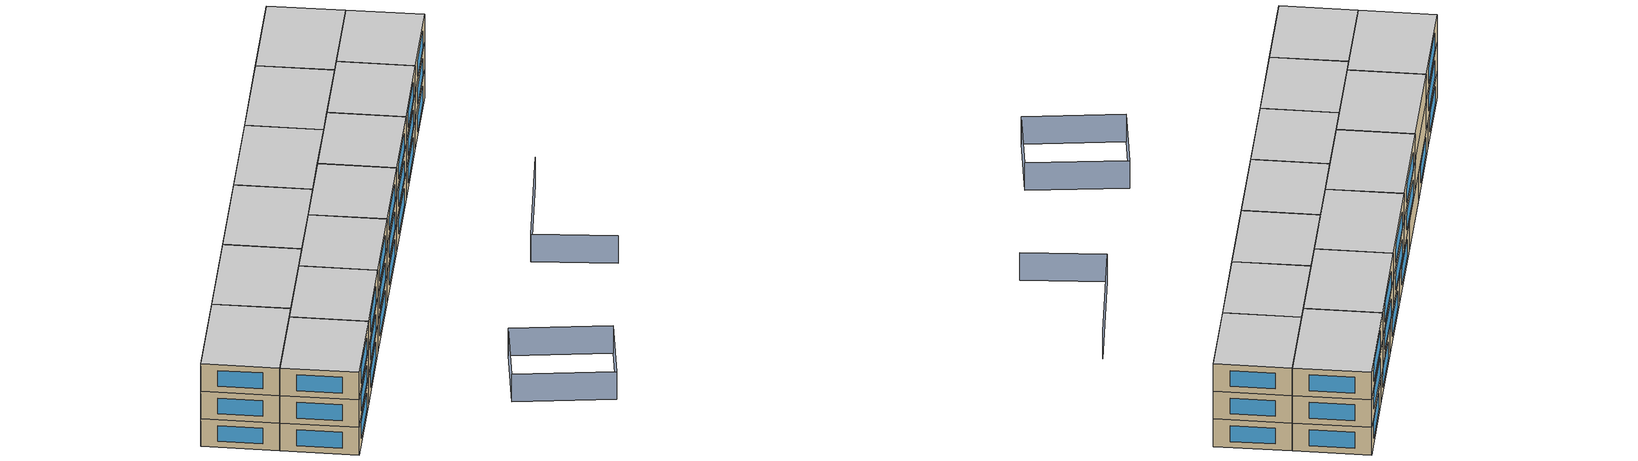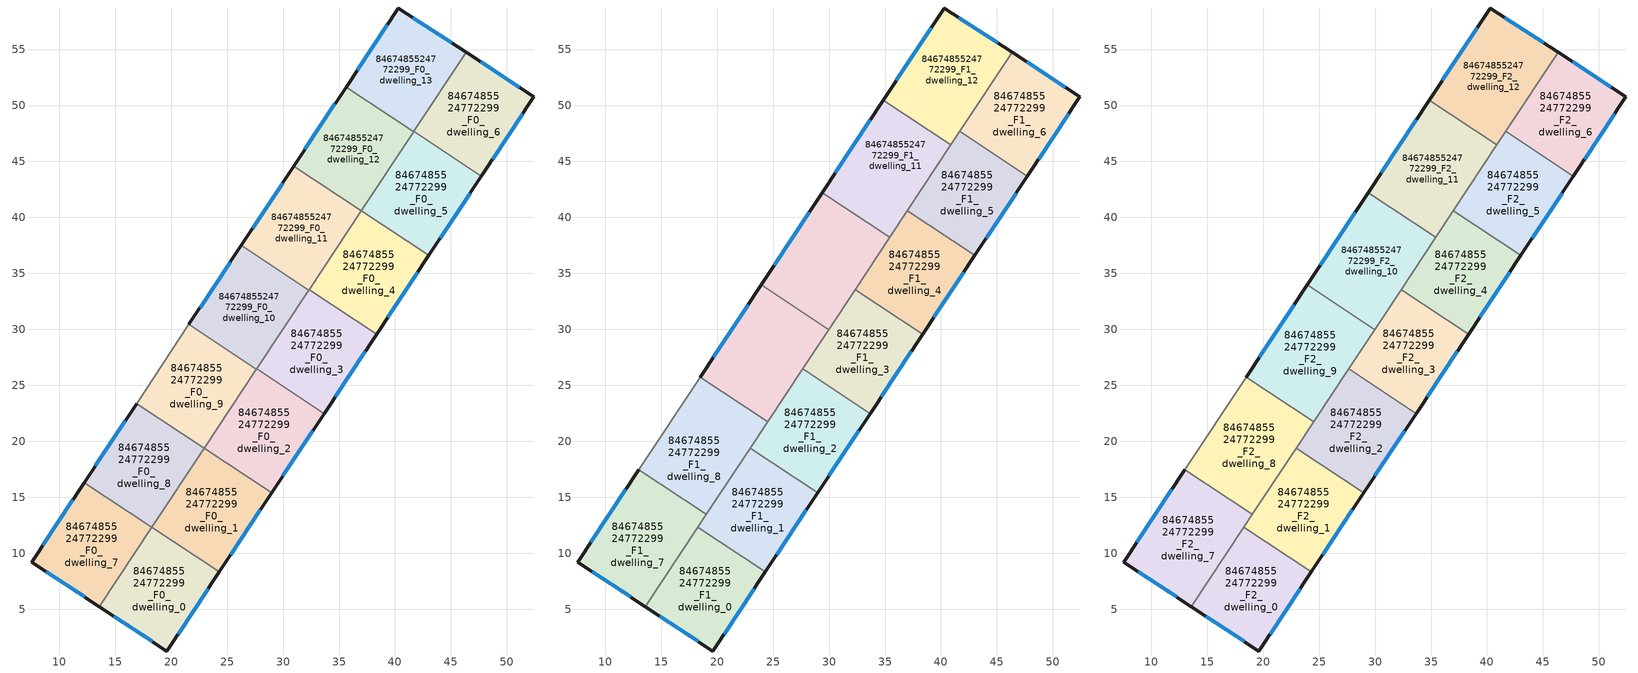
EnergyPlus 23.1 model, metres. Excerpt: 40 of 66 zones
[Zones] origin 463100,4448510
8467485524772299_F0_dwelling_0
 floor ground (EU_floor_Construction): 24.3,8.33 19.62,1.26 13.58,5.24 18.27,12.32 z0
 wall outside (EU_wall_Construction): 13.58,5.24 19.62,1.26 24.3,8.33 z0:3
 wall to 8467485524772299_F0_dwelling_1 (EU_wall_Construction): 24.3,8.33 18.27,12.32 z0:3
 wall to 8467485524772299_F0_dwelling_7 (EU_wall_Construction): 18.26,12.3 13.58,5.24 z0:3
 wall to 8467485524772299_F0_dwelling_8 (EU_wall_Construction): 18.27,12.32 18.26,12.3 z0:3
 window (EU_Window_Construction): 20.63,2.78 23.3,6.81 / 14.88,4.39 18.33,2.11 z0.64:2.36
8467485524772299_F0_dwelling_1
 floor ground (EU_floor_Construction): 28.98,15.4 24.3,8.33 18.27,12.32 22.95,19.39 z0
 wall outside (EU_wall_Construction): 24.3,8.33 28.98,15.4 z0:3
 wall to 8467485524772299_F0_dwelling_2 (EU_wall_Construction): 28.98,15.4 22.95,19.39 z0:3
 wall to 8467485524772299_F0_dwelling_8 (EU_wall_Construction): 22.94,19.37 18.27,12.32 z0:3
 wall to 8467485524772299_F0_dwelling_9 (EU_wall_Construction): 22.95,19.39 22.94,19.37 z0:3
 window (EU_Window_Construction): 25.3,9.84 27.98,13.89 z0.64:2.36
8467485524772299_F0_dwelling_10
 floor ground (EU_floor_Construction): 32.3,33.52 27.62,26.45 21.59,30.44 26.27,37.51 z0
 wall outside (EU_wall_Construction): 26.27,37.51 21.59,30.44 z0:3
 wall to 8467485524772299_F0_dwelling_11 (EU_wall_Construction): 32.3,33.52 26.27,37.51 z0:3
 wall to 8467485524772299_F0_dwelling_9 (EU_wall_Construction): 21.59,30.44 27.62,26.45 z0:3
 wall to 8467485524772299_F0_dwelling_3 (EU_wall_Construction): 27.64,26.47 32.3,33.52 z0:3
 wall to 8467485524772299_F0_dwelling_2 (EU_wall_Construction): 27.62,26.45 27.64,26.47 z0:3
 window (EU_Window_Construction): 25.27,36 22.59,31.95 z0.64:2.36
8467485524772299_F0_dwelling_11
 floor ground (EU_floor_Construction): 36.98,40.59 32.3,33.52 26.27,37.51 30.95,44.58 z0
 wall outside (EU_wall_Construction): 30.95,44.58 26.27,37.51 z0:3
 wall to 8467485524772299_F0_dwelling_12 (EU_wall_Construction): 36.98,40.59 30.95,44.58 z0:3
 wall to 8467485524772299_F0_dwelling_4 (EU_wall_Construction): 32.32,33.54 36.98,40.59 z0:3
 wall to 8467485524772299_F0_dwelling_3 (EU_wall_Construction): 32.3,33.52 32.32,33.54 z0:3
 window (EU_Window_Construction): 29.95,43.07 27.27,39.02 z0.64:2.36
 ceiling adiabatic (EU_roof_Construction): 32.3,33.52 35.42,38.23 29.39,42.22 26.27,37.51 z3
8467485524772299_F0_dwelling_12
 floor ground (EU_floor_Construction): 41.67,47.66 36.98,40.59 30.95,44.58 35.64,51.65 z0
 wall outside (EU_wall_Construction): 35.64,51.65 30.95,44.58 z0:3
 wall to 8467485524772299_F0_dwelling_13 (EU_wall_Construction): 41.67,47.66 35.64,51.65 z0:3
 wall to 8467485524772299_F0_dwelling_5 (EU_wall_Construction): 37,40.61 41.67,47.66 z0:3
 wall to 8467485524772299_F0_dwelling_4 (EU_wall_Construction): 36.98,40.59 37,40.61 z0:3
 window (EU_Window_Construction): 34.63,50.14 31.96,46.1 z0.64:2.36
8467485524772299_F0_dwelling_13
 floor ground (EU_floor_Construction): 46.35,54.74 41.67,47.66 35.64,51.65 40.31,58.71 z0
 wall outside (EU_wall_Construction): 46.35,54.74 40.31,58.71 35.64,51.65 z0:3
 wall to 8467485524772299_F0_dwelling_6 (EU_wall_Construction): 41.68,47.68 46.35,54.74 z0:3
 wall to 8467485524772299_F0_dwelling_5 (EU_wall_Construction): 41.67,47.66 41.68,47.68 z0:3
 window (EU_Window_Construction): 39.31,57.2 36.64,53.17 / 45.06,55.59 41.6,57.86 z0.64:2.36
8467485524772299_F0_dwelling_2
 floor ground (EU_floor_Construction): 33.67,22.47 28.98,15.4 22.95,19.39 27.64,26.47 z0
 wall outside (EU_wall_Construction): 28.98,15.4 33.67,22.47 z0:3
 wall to 8467485524772299_F0_dwelling_3 (EU_wall_Construction): 33.67,22.47 27.64,26.47 z0:3
 wall to 8467485524772299_F0_dwelling_9 (EU_wall_Construction): 27.62,26.44 22.95,19.39 z0:3
 window (EU_Window_Construction): 29.99,16.92 32.66,20.96 z0.64:2.36
8467485524772299_F0_dwelling_3
 floor ground (EU_floor_Construction): 38.35,29.55 33.67,22.47 27.64,26.47 32.32,33.54 z0
 wall outside (EU_wall_Construction): 33.67,22.47 38.35,29.55 z0:3
 wall to 8467485524772299_F0_dwelling_4 (EU_wall_Construction): 38.35,29.55 32.32,33.54 z0:3
 window (EU_Window_Construction): 34.67,23.99 37.35,28.03 z0.64:2.36
8467485524772299_F0_dwelling_4
 floor ground (EU_floor_Construction): 43.03,36.62 38.35,29.55 32.32,33.54 37,40.61 z0
 wall outside (EU_wall_Construction): 38.35,29.55 43.03,36.62 z0:3
 wall to 8467485524772299_F0_dwelling_5 (EU_wall_Construction): 43.03,36.62 37,40.61 z0:3
 window (EU_Window_Construction): 39.35,31.06 42.03,35.1 z0.64:2.36
8467485524772299_F0_dwelling_5
 floor ground (EU_floor_Construction): 47.71,43.69 43.03,36.62 37,40.61 41.68,47.68 z0
 wall outside (EU_wall_Construction): 43.03,36.62 47.71,43.69 z0:3
 wall to 8467485524772299_F0_dwelling_6 (EU_wall_Construction): 47.71,43.69 41.68,47.68 z0:3
 window (EU_Window_Construction): 44.03,38.13 46.71,42.18 z0.64:2.36
8467485524772299_F0_dwelling_6
 floor ground (EU_floor_Construction): 52.4,50.77 47.71,43.69 41.68,47.68 46.35,54.74 z0
 wall outside (EU_wall_Construction): 47.71,43.69 52.4,50.77 46.35,54.74 z0:3
 window (EU_Window_Construction): 51.11,51.62 47.65,53.89 / 48.72,45.21 51.4,49.26 z0.64:2.36
8467485524772299_F0_dwelling_7
 floor ground (EU_floor_Construction): 18.26,12.3 13.58,5.24 7.54,9.21 12.23,16.29 z0
 wall outside (EU_wall_Construction): 12.23,16.29 7.54,9.21 13.58,5.24 z0:3
 wall to 8467485524772299_F0_dwelling_8 (EU_wall_Construction): 18.26,12.3 12.23,16.29 z0:3
 window (EU_Window_Construction): 8.83,8.36 12.29,6.09 / 11.22,14.78 8.54,10.73 z0.64:2.36
8467485524772299_F0_dwelling_8
 floor ground (EU_floor_Construction): 22.94,19.37 18.26,12.3 12.23,16.29 16.91,23.37 z0
 wall outside (EU_wall_Construction): 16.91,23.37 12.23,16.29 z0:3
 wall to 8467485524772299_F0_dwelling_9 (EU_wall_Construction): 22.94,19.37 16.91,23.37 z0:3
 window (EU_Window_Construction): 15.91,21.85 13.23,17.81 z0.64:2.36
8467485524772299_F0_dwelling_9
 floor ground (EU_floor_Construction): 27.62,26.45 22.94,19.37 16.91,23.37 21.59,30.44 z0
 wall adiabatic (EU_wall_Construction): 21.59,30.44 16.91,23.37 z0:3
8467485524772299_F1_dwelling_0
 floor to 8467485524772299_F0_dwelling_0 (EU_floor_Construction): 24.3,8.33 19.62,1.26 13.58,5.24 18.27,12.32 z3
 wall outside (EU_wall_Construction): 13.58,5.24 19.62,1.26 24.3,8.33 z3:6
 wall to 8467485524772299_F1_dwelling_1 (EU_wall_Construction): 24.3,8.33 18.27,12.32 z3:6
 wall to 8467485524772299_F1_dwelling_7 (EU_wall_Construction): 18.27,12.32 13.58,5.24 z3:6
 window (EU_Window_Construction): 20.63,2.78 23.3,6.81 / 14.88,4.39 18.33,2.11 z3.64:5.36
8467485524772299_F1_dwelling_1
 floor to 8467485524772299_F0_dwelling_1 (EU_floor_Construction): 28.98,15.4 24.3,8.33 18.27,12.32 22.95,19.39 z3
 wall outside (EU_wall_Construction): 24.3,8.33 28.98,15.4 z3:6
 wall to 8467485524772299_F1_dwelling_2 (EU_wall_Construction): 28.98,15.4 22.95,19.39 z3:6
 wall to 8467485524772299_F1_dwelling_8 (EU_wall_Construction): 22.95,19.39 19.04,13.48 z3:6
 wall to 8467485524772299_F1_dwelling_7 (EU_wall_Construction): 19.04,13.48 18.27,12.32 z3:6
 window (EU_Window_Construction): 25.3,9.84 27.98,13.89 z3.64:5.36
8467485524772299_F1_dwelling_10
 floor adiabatic (EU_floor_Construction): 35.42,38.23 32.3,33.52 26.27,37.51 29.39,42.22 z3
 floor to 8467485524772299_F0_dwelling_10 (EU_floor_Construction): 32.3,33.52 29.96,29.98 23.93,33.97 26.27,37.51 z3
 wall outside (EU_wall_Construction): 29.39,42.22 23.93,33.97 z3:6
 wall to 8467485524772299_F1_dwelling_11 (EU_wall_Construction): 35.42,38.23 29.39,42.22 z3:6
 wall to 8467485524772299_F1_dwelling_9 (EU_wall_Construction): 23.93,33.97 29.96,29.98 z3:6
 wall to 8467485524772299_F1_dwelling_4 (EU_wall_Construction): 32.32,33.54 35.42,38.23 z3:6
 wall to 8467485524772299_F1_dwelling_3 (EU_wall_Construction): 29.96,29.98 32.32,33.54 z3:6
 window (EU_Window_Construction): 28.22,40.46 25.1,35.74 z3.64:5.36
8467485524772299_F1_dwelling_11
 floor to 8467485524772299_F0_dwelling_12 (EU_floor_Construction): 40.89,46.48 36.98,40.59 30.95,44.58 34.86,50.47 z3
 floor to 8467485524772299_F0_dwelling_11 (EU_floor_Construction): 36.98,40.59 35.42,38.23 29.39,42.22 30.95,44.58 z3
 wall outside (EU_wall_Construction): 34.85,50.47 29.39,42.22 z3:6
 wall to 8467485524772299_F1_dwelling_12 (EU_wall_Construction): 40.89,46.48 34.85,50.47 z3:6
 wall to 8467485524772299_F1_dwelling_5 (EU_wall_Construction): 37,40.61 40.89,46.48 z3:6
 wall to 8467485524772299_F1_dwelling_4 (EU_wall_Construction): 35.42,38.23 37,40.61 z3:6
 window (EU_Window_Construction): 33.69,48.71 30.56,43.99 z3.64:5.36
8467485524772299_F1_dwelling_12
 floor to 8467485524772299_F0_dwelling_13 (EU_floor_Construction): 46.35,54.74 41.67,47.66 35.64,51.65 40.31,58.71 z3
 floor to 8467485524772299_F0_dwelling_12 (EU_floor_Construction): 41.67,47.66 40.89,46.48 34.86,50.47 35.64,51.65 z3
 wall outside (EU_wall_Construction): 46.35,54.74 40.31,58.71 34.85,50.47 z3:6
 wall to 8467485524772299_F1_dwelling_6 (EU_wall_Construction): 41.68,47.68 46.35,54.74 z3:6
 wall to 8467485524772299_F1_dwelling_5 (EU_wall_Construction): 40.89,46.48 41.68,47.68 z3:6
 window (EU_Window_Construction): 39.14,56.95 36.02,52.24 / 45.06,55.59 41.6,57.86 z3.64:5.36
8467485524772299_F1_dwelling_2
 floor to 8467485524772299_F0_dwelling_2 (EU_floor_Construction): 33.67,22.47 28.98,15.4 22.95,19.39 27.64,26.47 z3
 wall outside (EU_wall_Construction): 28.98,15.4 33.67,22.47 z3:6
 wall to 8467485524772299_F1_dwelling_3 (EU_wall_Construction): 33.67,22.47 27.64,26.47 z3:6
 wall to 8467485524772299_F1_dwelling_9 (EU_wall_Construction): 27.64,26.47 24.5,21.73 z3:6
 wall to 8467485524772299_F1_dwelling_8 (EU_wall_Construction): 24.5,21.73 22.95,19.39 z3:6
 window (EU_Window_Construction): 29.99,16.92 32.66,20.96 z3.64:5.36
8467485524772299_F1_dwelling_3
 floor to 8467485524772299_F0_dwelling_3 (EU_floor_Construction): 38.35,29.55 33.67,22.47 27.64,26.47 32.32,33.54 z3
 wall outside (EU_wall_Construction): 33.67,22.47 38.35,29.55 z3:6
 wall to 8467485524772299_F1_dwelling_4 (EU_wall_Construction): 38.35,29.55 32.32,33.54 z3:6
 wall to 8467485524772299_F1_dwelling_9 (EU_wall_Construction): 29.96,29.98 27.64,26.47 z3:6
 window (EU_Window_Construction): 34.67,23.99 37.35,28.03 z3.64:5.36
8467485524772299_F1_dwelling_4
 floor to 8467485524772299_F0_dwelling_4 (EU_floor_Construction): 43.03,36.62 38.35,29.55 32.32,33.54 37,40.61 z3
 wall outside (EU_wall_Construction): 38.35,29.55 43.03,36.62 z3:6
 wall to 8467485524772299_F1_dwelling_5 (EU_wall_Construction): 43.03,36.62 37,40.61 z3:6
 window (EU_Window_Construction): 39.35,31.06 42.03,35.1 z3.64:5.36
8467485524772299_F1_dwelling_5
 floor to 8467485524772299_F0_dwelling_5 (EU_floor_Construction): 47.71,43.69 43.03,36.62 37,40.61 41.68,47.68 z3
 wall outside (EU_wall_Construction): 43.03,36.62 47.71,43.69 z3:6
 wall to 8467485524772299_F1_dwelling_6 (EU_wall_Construction): 47.71,43.69 41.68,47.68 z3:6
 window (EU_Window_Construction): 44.03,38.13 46.71,42.18 z3.64:5.36
8467485524772299_F1_dwelling_6
 floor to 8467485524772299_F0_dwelling_6 (EU_floor_Construction): 52.4,50.77 47.71,43.69 41.68,47.68 46.35,54.74 z3
 wall outside (EU_wall_Construction): 47.71,43.69 52.4,50.77 46.35,54.74 z3:6
 window (EU_Window_Construction): 51.11,51.62 47.65,53.89 / 48.72,45.21 51.4,49.26 z3.64:5.36
8467485524772299_F1_dwelling_7
 floor to 8467485524772299_F0_dwelling_7 (EU_floor_Construction): 18.26,12.3 13.58,5.24 7.54,9.21 12.23,16.29 z3
 floor to 8467485524772299_F0_dwelling_8 (EU_floor_Construction): 19.04,13.48 18.26,12.3 12.23,16.29 13.01,17.47 z3
 wall outside (EU_wall_Construction): 13.01,17.47 7.54,9.21 13.58,5.24 z3:6
 wall to 8467485524772299_F1_dwelling_8 (EU_wall_Construction): 19.04,13.48 13.01,17.47 z3:6
 window (EU_Window_Construction): 8.83,8.36 12.29,6.09 / 11.84,15.7 8.71,10.98 z3.64:5.36
8467485524772299_F1_dwelling_8
 floor to 8467485524772299_F0_dwelling_8 (EU_floor_Construction): 22.94,19.37 19.04,13.48 13.01,17.47 16.91,23.37 z3
 floor to 8467485524772299_F0_dwelling_9 (EU_floor_Construction): 24.5,21.73 22.94,19.37 16.91,23.37 18.47,25.72 z3
 wall to 8467485524772299_F1_dwelling_9 (EU_wall_Construction): 24.5,21.73 18.47,25.72 z3:6
 wall adiabatic (EU_wall_Construction): 18.47,25.72 13.01,17.47 z3:6
8467485524772299_F1_dwelling_9
 floor to 8467485524772299_F0_dwelling_9 (EU_floor_Construction): 27.62,26.45 24.5,21.73 18.47,25.72 21.59,30.44 z3
 floor to 8467485524772299_F0_dwelling_10 (EU_floor_Construction): 29.96,29.98 27.62,26.45 21.59,30.44 23.93,33.97 z3
 wall outside (EU_wall_Construction): 23.93,33.97 18.47,25.72 z3:6
 window (EU_Window_Construction): 22.76,32.21 19.64,27.49 z3.64:5.36
8467485524772299_F2_dwelling_0
 floor to 8467485524772299_F1_dwelling_0 (EU_floor_Construction): 24.3,8.33 19.62,1.26 13.58,5.24 18.27,12.32 z6
 wall outside (EU_wall_Construction): 13.58,5.24 19.62,1.26 24.3,8.33 z6:9
 wall to 8467485524772299_F2_dwelling_1 (EU_wall_Construction): 24.3,8.33 18.27,12.32 z6:9
 wall to 8467485524772299_F2_dwelling_7 (EU_wall_Construction): 18.27,12.32 13.58,5.24 z6:9
 window (EU_Window_Construction): 20.63,2.78 23.3,6.81 / 14.88,4.39 18.33,2.11 z6.64:8.36
 ceiling to 8467485524772299_F3_dwelling_0 (EU_floor_Construction): 19.62,1.26 24.3,8.33 18.27,12.32 13.58,5.24 z9
8467485524772299_F2_dwelling_1
 floor to 8467485524772299_F1_dwelling_1 (EU_floor_Construction): 28.98,15.4 24.3,8.33 18.27,12.32 22.95,19.39 z6
 wall outside (EU_wall_Construction): 24.3,8.33 28.98,15.4 z6:9
 wall to 8467485524772299_F2_dwelling_2 (EU_wall_Construction): 28.98,15.4 22.95,19.39 z6:9
 wall to 8467485524772299_F2_dwelling_8 (EU_wall_Construction): 22.95,19.39 19.04,13.48 z6:9
 wall to 8467485524772299_F2_dwelling_7 (EU_wall_Construction): 19.04,13.48 18.27,12.32 z6:9
 window (EU_Window_Construction): 25.3,9.84 27.98,13.89 z6.64:8.36
 ceiling to 8467485524772299_F3_dwelling_1 (EU_floor_Construction): 24.3,8.33 28.98,15.4 22.95,19.39 18.27,12.32 z9
8467485524772299_F2_dwelling_10
 floor to 8467485524772299_F1_dwelling_10 (EU_floor_Construction): 35.42,38.23 29.96,29.98 23.93,33.97 29.39,42.22 z6
 wall outside (EU_wall_Construction): 29.39,42.22 23.93,33.97 z6:9
 wall to 8467485524772299_F2_dwelling_11 (EU_wall_Construction): 35.42,38.23 29.39,42.22 z6:9
 wall to 8467485524772299_F2_dwelling_9 (EU_wall_Construction): 23.93,33.97 29.96,29.98 z6:9
 wall to 8467485524772299_F2_dwelling_4 (EU_wall_Construction): 32.32,33.54 35.42,38.23 z6:9
 wall to 8467485524772299_F2_dwelling_3 (EU_wall_Construction): 29.96,29.98 32.32,33.54 z6:9
 window (EU_Window_Construction): 28.22,40.46 25.1,35.74 z6.64:8.36
 ceiling to 8467485524772299_F3_dwelling_10 (EU_floor_Construction): 29.96,29.98 35.42,38.23 29.39,42.22 23.93,33.97 z9
8467485524772299_F2_dwelling_11
 floor to 8467485524772299_F1_dwelling_11 (EU_floor_Construction): 40.89,46.48 35.42,38.23 29.39,42.22 34.85,50.47 z6
 wall outside (EU_wall_Construction): 34.85,50.47 29.39,42.22 z6:9
 wall to 8467485524772299_F2_dwelling_12 (EU_wall_Construction): 40.89,46.48 34.85,50.47 z6:9
 wall to 8467485524772299_F2_dwelling_5 (EU_wall_Construction): 37,40.61 40.89,46.48 z6:9
 wall to 8467485524772299_F2_dwelling_4 (EU_wall_Construction): 35.42,38.23 37,40.61 z6:9
 window (EU_Window_Construction): 33.69,48.71 30.56,43.99 z6.64:8.36
 ceiling to 8467485524772299_F3_dwelling_11 (EU_floor_Construction): 35.42,38.23 40.89,46.48 34.85,50.47 29.39,42.22 z9
8467485524772299_F2_dwelling_12
 floor to 8467485524772299_F1_dwelling_12 (EU_floor_Construction): 46.35,54.74 40.89,46.48 34.85,50.47 40.31,58.71 z6
 wall outside (EU_wall_Construction): 46.35,54.74 40.31,58.71 34.85,50.47 z6:9
 wall to 8467485524772299_F2_dwelling_6 (EU_wall_Construction): 41.68,47.68 46.35,54.74 z6:9
 wall to 8467485524772299_F2_dwelling_5 (EU_wall_Construction): 40.89,46.48 41.68,47.68 z6:9
 window (EU_Window_Construction): 39.14,56.95 36.02,52.24 / 45.06,55.59 41.6,57.86 z6.64:8.36
 ceiling to 8467485524772299_F3_dwelling_12 (EU_floor_Construction): 40.89,46.48 46.35,54.74 40.31,58.71 34.85,50.47 z9
8467485524772299_F2_dwelling_2
 floor to 8467485524772299_F1_dwelling_2 (EU_floor_Construction): 33.67,22.47 28.98,15.4 22.95,19.39 27.64,26.47 z6
 wall outside (EU_wall_Construction): 28.98,15.4 33.67,22.47 z6:9
 wall to 8467485524772299_F2_dwelling_3 (EU_wall_Construction): 33.67,22.47 27.64,26.47 z6:9
 wall to 8467485524772299_F2_dwelling_9 (EU_wall_Construction): 27.64,26.47 24.5,21.73 z6:9
 wall to 8467485524772299_F2_dwelling_8 (EU_wall_Construction): 24.5,21.73 22.95,19.39 z6:9
 window (EU_Window_Construction): 29.99,16.92 32.66,20.96 z6.64:8.36
 ceiling to 8467485524772299_F3_dwelling_2 (EU_floor_Construction): 28.98,15.4 33.67,22.47 27.64,26.47 22.95,19.39 z9
8467485524772299_F2_dwelling_3
 floor to 8467485524772299_F1_dwelling_3 (EU_floor_Construction): 38.35,29.55 33.67,22.47 27.64,26.47 32.32,33.54 z6
 wall outside (EU_wall_Construction): 33.67,22.47 38.35,29.55 z6:9
 wall to 8467485524772299_F2_dwelling_4 (EU_wall_Construction): 38.35,29.55 32.32,33.54 z6:9
 wall to 8467485524772299_F2_dwelling_9 (EU_wall_Construction): 29.96,29.98 27.64,26.47 z6:9
 window (EU_Window_Construction): 34.67,23.99 37.35,28.03 z6.64:8.36
 ceiling to 8467485524772299_F3_dwelling_3 (EU_floor_Construction): 33.67,22.47 38.35,29.55 32.32,33.54 27.64,26.47 z9
8467485524772299_F2_dwelling_4
 floor to 8467485524772299_F1_dwelling_4 (EU_floor_Construction): 43.03,36.62 38.35,29.55 32.32,33.54 37,40.61 z6
 wall outside (EU_wall_Construction): 38.35,29.55 43.03,36.62 z6:9
 wall to 8467485524772299_F2_dwelling_5 (EU_wall_Construction): 43.03,36.62 37,40.61 z6:9
 window (EU_Window_Construction): 39.35,31.06 42.03,35.1 z6.64:8.36
 ceiling to 8467485524772299_F3_dwelling_4 (EU_floor_Construction): 38.35,29.55 43.03,36.62 37,40.61 32.32,33.54 z9
8467485524772299_F2_dwelling_5
 floor to 8467485524772299_F1_dwelling_5 (EU_floor_Construction): 47.71,43.69 43.03,36.62 37,40.61 41.68,47.68 z6
 wall outside (EU_wall_Construction): 43.03,36.62 47.71,43.69 z6:9
 wall to 8467485524772299_F2_dwelling_6 (EU_wall_Construction): 47.71,43.69 41.68,47.68 z6:9
 window (EU_Window_Construction): 44.03,38.13 46.71,42.18 z6.64:8.36
 ceiling to 8467485524772299_F3_dwelling_5 (EU_floor_Construction): 43.03,36.62 47.71,43.69 41.68,47.68 37,40.61 z9
8467485524772299_F2_dwelling_6
 floor to 8467485524772299_F1_dwelling_6 (EU_floor_Construction): 52.4,50.77 47.71,43.69 41.68,47.68 46.35,54.74 z6
 wall outside (EU_wall_Construction): 47.71,43.69 52.4,50.77 46.35,54.74 z6:9
 window (EU_Window_Construction): 51.11,51.62 47.65,53.89 / 48.72,45.21 51.4,49.26 z6.64:8.36
 ceiling to 8467485524772299_F3_dwelling_6 (EU_floor_Construction): 47.71,43.69 52.4,50.77 46.35,54.74 41.68,47.68 z9
8467485524772299_F2_dwelling_7
 floor to 8467485524772299_F1_dwelling_7 (EU_floor_Construction): 19.04,13.48 13.58,5.24 7.54,9.21 13.01,17.47 z6
 wall outside (EU_wall_Construction): 13.01,17.47 7.54,9.21 13.58,5.24 z6:9
 wall to 8467485524772299_F2_dwelling_8 (EU_wall_Construction): 19.04,13.48 13.01,17.47 z6:9
 window (EU_Window_Construction): 8.83,8.36 12.29,6.09 / 11.84,15.7 8.71,10.98 z6.64:8.36
 ceiling to 8467485524772299_F3_dwelling_7 (EU_floor_Construction): 13.58,5.24 19.04,13.48 13.01,17.47 7.54,9.21 z9
8467485524772299_F2_dwelling_8
 floor to 8467485524772299_F1_dwelling_8 (EU_floor_Construction): 24.5,21.73 19.04,13.48 13.01,17.47 18.47,25.72 z6
 wall to 8467485524772299_F2_dwelling_9 (EU_wall_Construction): 24.5,21.73 18.47,25.72 z6:9
 wall adiabatic (EU_wall_Construction): 18.47,25.72 13.01,17.47 z6:9
 ceiling to 8467485524772299_F3_dwelling_8 (EU_floor_Construction): 19.04,13.48 24.5,21.73 18.47,25.72 13.01,17.47 z9
8467485524772299_F2_dwelling_9
 floor to 8467485524772299_F1_dwelling_9 (EU_floor_Construction): 29.96,29.98 24.5,21.73 18.47,25.72 23.93,33.97 z6
 wall outside (EU_wall_Construction): 23.93,33.97 18.47,25.72 z6:9
 window (EU_Window_Construction): 22.76,32.21 19.64,27.49 z6.64:8.36
 ceiling to 8467485524772299_F3_dwelling_9 (EU_floor_Construction): 24.5,21.73 29.96,29.98 23.93,33.97 18.47,25.72 z9
shading: 55.2,18.33 48.27,22.25 / 48.27,22.25 54.51,33.28 / 44.59,-1.5 35.99,2.58 / 35.99,2.58 39.27,9.48 / 39.27,9.48 47.86,5.4 / 47.86,5.4 44.59,-1.5 z0:3
[Building]
EU S2 Campaign: North Axis=0; Terrain=City; Solar Distribution=FullExterior
[Site:Location]
Yerevan-Zvartnots.Intl.AP: Latitude=40.15; Longitude=44.383; Time Zone=4; Elevation=854
[SizingPeriod:WeatherFileDays]
AnnualSizingPeriod: Begin Month=1; Begin Day of Month=1; End Month=12; End Day of Month=31; Day of Week for Start Day=Monday; Use Weather File Daylight Saving Period=No; Use Weather File Rain and Snow Indicators=No
[MATERIAL]
EU_InternalMass_Material: Roughness=MediumRough; Thickness=0.1; Conductivity=1; Density=1800; Specific Heat=900; Thermal Absorptance=0.9; Solar Absorptance=0.7; Visible Absorptance=0.7
[MATERIAL:NOMASS] Roughness=MediumRough; Thermal Absorptance=0.9; Solar Absorptance=0.7; Visible Absorptance=0.7
Name | Thermal Resistance
EU_wall_NoMass | 1.05043
EU_roof_NoMass | 1.45357
EU_floor_NoMass | 0.478065
[WINDOWMATERIAL:SIMPLEGLAZINGSYSTEM]
EU_Window_SimpleGlazing: UFactor=2.5566; Solar Heat Gain Coefficient=0.75; Visible Transmittance=0.75
[CONSTRUCTION]
EU_wall_Construction: EU_wall_NoMass
EU_roof_Construction: EU_roof_NoMass
EU_floor_Construction: EU_floor_NoMass
EU_Window_Construction: EU_Window_SimpleGlazing
EU_InternalMass_Construction: EU_InternalMass_Material
[ZONE] Type=1; Multiplier=1; Ceiling Height=autocalculate; Floor Area=autocalculate; Part of Total Floor Area=Yes
Name | Volume
8467485524772299_F0_dwelling_0; 8467485524772299_F1_dwelling_0; 8467485524772299_F2_dwelling_0 | 184.049
8467485524772299_F0_dwelling_1; 8467485524772299_F1_dwelling_1; 8467485524772299_F2_dwelling_1 | 184.055
8467485524772299_F0_dwelling_10; 8467485524772299_F0_dwelling_8 | 184.042
8467485524772299_F1_dwelling_10; 8467485524772299_F2_dwelling_10; 8467485524772299_F1_dwelling_12; 8467485524772299_F2_dwelling_12 | 214.697
8467485524772299_F0_dwelling_11; 8467485524772299_F0_dwelling_9 | 184.011
8467485524772299_F1_dwelling_11; 8467485524772299_F2_dwelling_11; 8467485524772299_F1_dwelling_7; 8467485524772299_F2_dwelling_7 | 214.698
8467485524772299_F0_dwelling_12 | 184.025
8467485524772299_F0_dwelling_13 | 184.024
8467485524772299_F0_dwelling_2; 8467485524772299_F1_dwelling_2; 8467485524772299_F2_dwelling_2 | 184.071
8467485524772299_F0_dwelling_3; 8467485524772299_F1_dwelling_3; 8467485524772299_F2_dwelling_3 | 184.044
8467485524772299_F0_dwelling_4; 8467485524772299_F1_dwelling_4; 8467485524772299_F2_dwelling_4 | 184.063
8467485524772299_F0_dwelling_5; 8467485524772299_F1_dwelling_5; 8467485524772299_F2_dwelling_5 | 184.062
8467485524772299_F0_dwelling_6; 8467485524772299_F1_dwelling_6; 8467485524772299_F2_dwelling_6 | 184.043
8467485524772299_F0_dwelling_7 | 184.007
8467485524772299_F1_dwelling_8; 8467485524772299_F2_dwelling_8 | 214.704
8467485524772299_F1_dwelling_9; 8467485524772299_F2_dwelling_9 | 214.715
[INTERNALMASS] Construction=EU_InternalMass_Construction
Name | Zone or ZoneList | Surface Area
8467485524772299_F0_dwelling_0_EU_InternalMass | 8467485524772299_F0_dwelling_0 | 61.3497
8467485524772299_F0_dwelling_1_EU_InternalMass | 8467485524772299_F0_dwelling_1 | 61.3516
8467485524772299_F0_dwelling_2_EU_InternalMass | 8467485524772299_F0_dwelling_2 | 61.3572
8467485524772299_F0_dwelling_3_EU_InternalMass | 8467485524772299_F0_dwelling_3 | 61.348
8467485524772299_F0_dwelling_4_EU_InternalMass | 8467485524772299_F0_dwelling_4 | 61.3542
8467485524772299_F0_dwelling_5_EU_InternalMass | 8467485524772299_F0_dwelling_5 | 61.3542
8467485524772299_F0_dwelling_6_EU_InternalMass | 8467485524772299_F0_dwelling_6 | 61.3477
8467485524772299_F0_dwelling_7_EU_InternalMass | 8467485524772299_F0_dwelling_7 | 61.3359
8467485524772299_F0_dwelling_8_EU_InternalMass | 8467485524772299_F0_dwelling_8 | 61.3471
8467485524772299_F0_dwelling_9_EU_InternalMass | 8467485524772299_F0_dwelling_9 | 61.3371
8467485524772299_F0_dwelling_10_EU_InternalMass | 8467485524772299_F0_dwelling_10 | 61.3471
8467485524772299_F0_dwelling_11_EU_InternalMass | 8467485524772299_F0_dwelling_11 | 61.3371
8467485524772299_F0_dwelling_12_EU_InternalMass | 8467485524772299_F0_dwelling_12 | 61.3418
8467485524772299_F0_dwelling_13_EU_InternalMass | 8467485524772299_F0_dwelling_13 | 61.3413
8467485524772299_F1_dwelling_0_EU_InternalMass | 8467485524772299_F1_dwelling_0 | 61.3497
8467485524772299_F1_dwelling_1_EU_InternalMass | 8467485524772299_F1_dwelling_1 | 61.3516
8467485524772299_F1_dwelling_2_EU_InternalMass | 8467485524772299_F1_dwelling_2 | 61.3572
8467485524772299_F1_dwelling_3_EU_InternalMass | 8467485524772299_F1_dwelling_3 | 61.348
8467485524772299_F1_dwelling_4_EU_InternalMass | 8467485524772299_F1_dwelling_4 | 61.3542
8467485524772299_F1_dwelling_5_EU_InternalMass | 8467485524772299_F1_dwelling_5 | 61.3542
8467485524772299_F1_dwelling_6_EU_InternalMass | 8467485524772299_F1_dwelling_6 | 61.3477
8467485524772299_F1_dwelling_7_EU_InternalMass | 8467485524772299_F1_dwelling_7 | 71.5661
8467485524772299_F1_dwelling_8_EU_InternalMass | 8467485524772299_F1_dwelling_8 | 71.5679
8467485524772299_F1_dwelling_9_EU_InternalMass | 8467485524772299_F1_dwelling_9 | 71.5715
8467485524772299_F1_dwelling_10_EU_InternalMass | 8467485524772299_F1_dwelling_10 | 71.5658
8467485524772299_F1_dwelling_11_EU_InternalMass | 8467485524772299_F1_dwelling_11 | 71.5658
8467485524772299_F1_dwelling_12_EU_InternalMass | 8467485524772299_F1_dwelling_12 | 71.5656
8467485524772299_F2_dwelling_0_EU_InternalMass | 8467485524772299_F2_dwelling_0 | 61.3497
8467485524772299_F2_dwelling_1_EU_InternalMass | 8467485524772299_F2_dwelling_1 | 61.3516
8467485524772299_F2_dwelling_2_EU_InternalMass | 8467485524772299_F2_dwelling_2 | 61.3572
8467485524772299_F2_dwelling_3_EU_InternalMass | 8467485524772299_F2_dwelling_3 | 61.348
8467485524772299_F2_dwelling_4_EU_InternalMass | 8467485524772299_F2_dwelling_4 | 61.3542
8467485524772299_F2_dwelling_5_EU_InternalMass | 8467485524772299_F2_dwelling_5 | 61.3542
8467485524772299_F2_dwelling_6_EU_InternalMass | 8467485524772299_F2_dwelling_6 | 61.3477
8467485524772299_F2_dwelling_7_EU_InternalMass | 8467485524772299_F2_dwelling_7 | 71.5661
8467485524772299_F2_dwelling_8_EU_InternalMass | 8467485524772299_F2_dwelling_8 | 71.5679
8467485524772299_F2_dwelling_9_EU_InternalMass | 8467485524772299_F2_dwelling_9 | 71.5715
8467485524772299_F2_dwelling_10_EU_InternalMass | 8467485524772299_F2_dwelling_10 | 71.5658
8467485524772299_F2_dwelling_11_EU_InternalMass | 8467485524772299_F2_dwelling_11 | 71.5658
8467485524772299_F2_dwelling_12_EU_InternalMass | 8467485524772299_F2_dwelling_12 | 71.5656
[OTHEREQUIPMENT] Fuel Type=Electricity; Design Level Calculation Method=Watts/Area; Power per Zone Floor Area=1; Fraction Latent=0; Fraction Radiant=0; Fraction Lost=0; Carbon Dioxide Generation Rate=0; EndUse Subcategory=EU_Step8_InternalGains
Name | Zone or ZoneList or Space or SpaceList | Schedule
EU_Step8_InternalGain_8467485524772299_F0_dwelling_0_f000 | 8467485524772299_F0_dwelling_0 | EU_Step8_GainSchedule_8467485524772299_F0_dwelling_0_f000
EU_Step8_InternalGain_8467485524772299_F0_dwelling_1_f000 | 8467485524772299_F0_dwelling_1 | EU_Step8_GainSchedule_8467485524772299_F0_dwelling_1_f000
EU_Step8_InternalGain_8467485524772299_F0_dwelling_2_f000 | 8467485524772299_F0_dwelling_2 | EU_Step8_GainSchedule_8467485524772299_F0_dwelling_2_f000
EU_Step8_InternalGain_8467485524772299_F0_dwelling_3_f000 | 8467485524772299_F0_dwelling_3 | EU_Step8_GainSchedule_8467485524772299_F0_dwelling_3_f000
EU_Step8_InternalGain_8467485524772299_F0_dwelling_4_f000 | 8467485524772299_F0_dwelling_4 | EU_Step8_GainSchedule_8467485524772299_F0_dwelling_4_f000
EU_Step8_InternalGain_8467485524772299_F0_dwelling_5_f000 | 8467485524772299_F0_dwelling_5 | EU_Step8_GainSchedule_8467485524772299_F0_dwelling_5_f000
EU_Step8_InternalGain_8467485524772299_F0_dwelling_6_f000 | 8467485524772299_F0_dwelling_6 | EU_Step8_GainSchedule_8467485524772299_F0_dwelling_6_f000
EU_Step8_InternalGain_8467485524772299_F0_dwelling_7_f000 | 8467485524772299_F0_dwelling_7 | EU_Step8_GainSchedule_8467485524772299_F0_dwelling_7_f000
EU_Step8_InternalGain_8467485524772299_F0_dwelling_8_f000 | 8467485524772299_F0_dwelling_8 | EU_Step8_GainSchedule_8467485524772299_F0_dwelling_8_f000
EU_Step8_InternalGain_8467485524772299_F0_dwelling_9_f000 | 8467485524772299_F0_dwelling_9 | EU_Step8_GainSchedule_8467485524772299_F0_dwelling_9_f000
EU_Step8_InternalGain_8467485524772299_F0_dwelling_10_f000 | 8467485524772299_F0_dwelling_10 | EU_Step8_GainSchedule_8467485524772299_F0_dwelling_10_f000
EU_Step8_InternalGain_8467485524772299_F0_dwelling_11_f000 | 8467485524772299_F0_dwelling_11 | EU_Step8_GainSchedule_8467485524772299_F0_dwelling_11_f000
EU_Step8_InternalGain_8467485524772299_F0_dwelling_12_f000 | 8467485524772299_F0_dwelling_12 | EU_Step8_GainSchedule_8467485524772299_F0_dwelling_12_f000
EU_Step8_InternalGain_8467485524772299_F0_dwelling_13_f000 | 8467485524772299_F0_dwelling_13 | EU_Step8_GainSchedule_8467485524772299_F0_dwelling_13_f000
EU_Step8_InternalGain_8467485524772299_F1_dwelling_0_f000 | 8467485524772299_F1_dwelling_0 | EU_Step8_GainSchedule_8467485524772299_F1_dwelling_0_f000
EU_Step8_InternalGain_8467485524772299_F1_dwelling_1_f000 | 8467485524772299_F1_dwelling_1 | EU_Step8_GainSchedule_8467485524772299_F1_dwelling_1_f000
EU_Step8_InternalGain_8467485524772299_F1_dwelling_2_f000 | 8467485524772299_F1_dwelling_2 | EU_Step8_GainSchedule_8467485524772299_F1_dwelling_2_f000
EU_Step8_InternalGain_8467485524772299_F1_dwelling_3_f000 | 8467485524772299_F1_dwelling_3 | EU_Step8_GainSchedule_8467485524772299_F1_dwelling_3_f000
EU_Step8_InternalGain_8467485524772299_F1_dwelling_4_f000 | 8467485524772299_F1_dwelling_4 | EU_Step8_GainSchedule_8467485524772299_F1_dwelling_4_f000
EU_Step8_InternalGain_8467485524772299_F1_dwelling_5_f000 | 8467485524772299_F1_dwelling_5 | EU_Step8_GainSchedule_8467485524772299_F1_dwelling_5_f000
EU_Step8_InternalGain_8467485524772299_F1_dwelling_6_f000 | 8467485524772299_F1_dwelling_6 | EU_Step8_GainSchedule_8467485524772299_F1_dwelling_6_f000
EU_Step8_InternalGain_8467485524772299_F1_dwelling_7_f000 | 8467485524772299_F1_dwelling_7 | EU_Step8_GainSchedule_8467485524772299_F1_dwelling_7_f000
EU_Step8_InternalGain_8467485524772299_F1_dwelling_8_f000 | 8467485524772299_F1_dwelling_8 | EU_Step8_GainSchedule_8467485524772299_F1_dwelling_8_f000
EU_Step8_InternalGain_8467485524772299_F1_dwelling_9_f000 | 8467485524772299_F1_dwelling_9 | EU_Step8_GainSchedule_8467485524772299_F1_dwelling_9_f000
EU_Step8_InternalGain_8467485524772299_F1_dwelling_10_f000 | 8467485524772299_F1_dwelling_10 | EU_Step8_GainSchedule_8467485524772299_F1_dwelling_10_f000
EU_Step8_InternalGain_8467485524772299_F1_dwelling_11_f000 | 8467485524772299_F1_dwelling_11 | EU_Step8_GainSchedule_8467485524772299_F1_dwelling_11_f000
EU_Step8_InternalGain_8467485524772299_F1_dwelling_12_f000 | 8467485524772299_F1_dwelling_12 | EU_Step8_GainSchedule_8467485524772299_F1_dwelling_12_f000
EU_Step8_InternalGain_8467485524772299_F2_dwelling_0_f000 | 8467485524772299_F2_dwelling_0 | EU_Step8_GainSchedule_8467485524772299_F2_dwelling_0_f000
EU_Step8_InternalGain_8467485524772299_F2_dwelling_1_f000 | 8467485524772299_F2_dwelling_1 | EU_Step8_GainSchedule_8467485524772299_F2_dwelling_1_f000
EU_Step8_InternalGain_8467485524772299_F2_dwelling_2_f000 | 8467485524772299_F2_dwelling_2 | EU_Step8_GainSchedule_8467485524772299_F2_dwelling_2_f000
EU_Step8_InternalGain_8467485524772299_F2_dwelling_3_f000 | 8467485524772299_F2_dwelling_3 | EU_Step8_GainSchedule_8467485524772299_F2_dwelling_3_f000
EU_Step8_InternalGain_8467485524772299_F2_dwelling_4_f000 | 8467485524772299_F2_dwelling_4 | EU_Step8_GainSchedule_8467485524772299_F2_dwelling_4_f000
EU_Step8_InternalGain_8467485524772299_F2_dwelling_5_f000 | 8467485524772299_F2_dwelling_5 | EU_Step8_GainSchedule_8467485524772299_F2_dwelling_5_f000
EU_Step8_InternalGain_8467485524772299_F2_dwelling_6_f000 | 8467485524772299_F2_dwelling_6 | EU_Step8_GainSchedule_8467485524772299_F2_dwelling_6_f000
EU_Step8_InternalGain_8467485524772299_F2_dwelling_7_f000 | 8467485524772299_F2_dwelling_7 | EU_Step8_GainSchedule_8467485524772299_F2_dwelling_7_f000
EU_Step8_InternalGain_8467485524772299_F2_dwelling_8_f000 | 8467485524772299_F2_dwelling_8 | EU_Step8_GainSchedule_8467485524772299_F2_dwelling_8_f000
EU_Step8_InternalGain_8467485524772299_F2_dwelling_9_f000 | 8467485524772299_F2_dwelling_9 | EU_Step8_GainSchedule_8467485524772299_F2_dwelling_9_f000
EU_Step8_InternalGain_8467485524772299_F2_dwelling_10_f000 | 8467485524772299_F2_dwelling_10 | EU_Step8_GainSchedule_8467485524772299_F2_dwelling_10_f000
EU_Step8_InternalGain_8467485524772299_F2_dwelling_11_f000 | 8467485524772299_F2_dwelling_11 | EU_Step8_GainSchedule_8467485524772299_F2_dwelling_11_f000
EU_Step8_InternalGain_8467485524772299_F2_dwelling_12_f000 | 8467485524772299_F2_dwelling_12 | EU_Step8_GainSchedule_8467485524772299_F2_dwelling_12_f000
[ZONEVENTILATION:DESIGNFLOWRATE] Schedule=EU_AlwaysOn; Design Flow Rate Calculation Method=AirChanges/Hour; Air Changes per Hour=0.557805; Ventilation Type=Natural; Fan Pressure Rise=0; Fan Total Efficiency=1; Constant Term Coefficient=1; Temperature Term Coefficient=0; Velocity Term Coefficient=0; Velocity Squared Term Coefficient=0; Minimum Indoor Temperature=-100; Maximum Indoor Temperature=100; Delta Temperature=-100; Minimum Outdoor Temperature=-100; Maximum Outdoor Temperature=100; Maximum Wind Speed=40
Name | Zone or ZoneList or Space or SpaceList
EU_ConstantAir_8467485524772299_F0_dwelling_0 | 8467485524772299_F0_dwelling_0
EU_ConstantAir_8467485524772299_F0_dwelling_1 | 8467485524772299_F0_dwelling_1
EU_ConstantAir_8467485524772299_F0_dwelling_2 | 8467485524772299_F0_dwelling_2
EU_ConstantAir_8467485524772299_F0_dwelling_3 | 8467485524772299_F0_dwelling_3
EU_ConstantAir_8467485524772299_F0_dwelling_4 | 8467485524772299_F0_dwelling_4
EU_ConstantAir_8467485524772299_F0_dwelling_5 | 8467485524772299_F0_dwelling_5
EU_ConstantAir_8467485524772299_F0_dwelling_6 | 8467485524772299_F0_dwelling_6
EU_ConstantAir_8467485524772299_F0_dwelling_7 | 8467485524772299_F0_dwelling_7
EU_ConstantAir_8467485524772299_F0_dwelling_8 | 8467485524772299_F0_dwelling_8
EU_ConstantAir_8467485524772299_F0_dwelling_9 | 8467485524772299_F0_dwelling_9
EU_ConstantAir_8467485524772299_F0_dwelling_10 | 8467485524772299_F0_dwelling_10
EU_ConstantAir_8467485524772299_F0_dwelling_11 | 8467485524772299_F0_dwelling_11
EU_ConstantAir_8467485524772299_F0_dwelling_12 | 8467485524772299_F0_dwelling_12
EU_ConstantAir_8467485524772299_F0_dwelling_13 | 8467485524772299_F0_dwelling_13
EU_ConstantAir_8467485524772299_F1_dwelling_0 | 8467485524772299_F1_dwelling_0
EU_ConstantAir_8467485524772299_F1_dwelling_1 | 8467485524772299_F1_dwelling_1
EU_ConstantAir_8467485524772299_F1_dwelling_2 | 8467485524772299_F1_dwelling_2
EU_ConstantAir_8467485524772299_F1_dwelling_3 | 8467485524772299_F1_dwelling_3
EU_ConstantAir_8467485524772299_F1_dwelling_4 | 8467485524772299_F1_dwelling_4
EU_ConstantAir_8467485524772299_F1_dwelling_5 | 8467485524772299_F1_dwelling_5
EU_ConstantAir_8467485524772299_F1_dwelling_6 | 8467485524772299_F1_dwelling_6
EU_ConstantAir_8467485524772299_F1_dwelling_7 | 8467485524772299_F1_dwelling_7
EU_ConstantAir_8467485524772299_F1_dwelling_8 | 8467485524772299_F1_dwelling_8
EU_ConstantAir_8467485524772299_F1_dwelling_9 | 8467485524772299_F1_dwelling_9
EU_ConstantAir_8467485524772299_F1_dwelling_10 | 8467485524772299_F1_dwelling_10
EU_ConstantAir_8467485524772299_F1_dwelling_11 | 8467485524772299_F1_dwelling_11
EU_ConstantAir_8467485524772299_F1_dwelling_12 | 8467485524772299_F1_dwelling_12
EU_ConstantAir_8467485524772299_F2_dwelling_0 | 8467485524772299_F2_dwelling_0
EU_ConstantAir_8467485524772299_F2_dwelling_1 | 8467485524772299_F2_dwelling_1
EU_ConstantAir_8467485524772299_F2_dwelling_2 | 8467485524772299_F2_dwelling_2
EU_ConstantAir_8467485524772299_F2_dwelling_3 | 8467485524772299_F2_dwelling_3
EU_ConstantAir_8467485524772299_F2_dwelling_4 | 8467485524772299_F2_dwelling_4
EU_ConstantAir_8467485524772299_F2_dwelling_5 | 8467485524772299_F2_dwelling_5
EU_ConstantAir_8467485524772299_F2_dwelling_6 | 8467485524772299_F2_dwelling_6
EU_ConstantAir_8467485524772299_F2_dwelling_7 | 8467485524772299_F2_dwelling_7
EU_ConstantAir_8467485524772299_F2_dwelling_8 | 8467485524772299_F2_dwelling_8
EU_ConstantAir_8467485524772299_F2_dwelling_9 | 8467485524772299_F2_dwelling_9
EU_ConstantAir_8467485524772299_F2_dwelling_10 | 8467485524772299_F2_dwelling_10
EU_ConstantAir_8467485524772299_F2_dwelling_11 | 8467485524772299_F2_dwelling_11
EU_ConstantAir_8467485524772299_F2_dwelling_12 | 8467485524772299_F2_dwelling_12
[HVACTEMPLATE:THERMOSTAT] Constant Heating Setpoint=20; Constant Cooling Setpoint=50
EU_HeatOnly_8467485524772299_F0_dwelling_0; EU_HeatOnly_8467485524772299_F0_dwelling_1; EU_HeatOnly_8467485524772299_F0_dwelling_2; EU_HeatOnly_8467485524772299_F0_dwelling_3; EU_HeatOnly_8467485524772299_F0_dwelling_4; EU_HeatOnly_8467485524772299_F0_dwelling_5; EU_HeatOnly_8467485524772299_F0_dwelling_6; EU_HeatOnly_8467485524772299_F0_dwelling_7; EU_HeatOnly_8467485524772299_F0_dwelling_8; EU_HeatOnly_8467485524772299_F0_dwelling_9; EU_HeatOnly_8467485524772299_F0_dwelling_10; EU_HeatOnly_8467485524772299_F0_dwelling_11; EU_HeatOnly_8467485524772299_F0_dwelling_12; EU_HeatOnly_8467485524772299_F0_dwelling_13; EU_HeatOnly_8467485524772299_F1_dwelling_0; EU_HeatOnly_8467485524772299_F1_dwelling_1; EU_HeatOnly_8467485524772299_F1_dwelling_2; EU_HeatOnly_8467485524772299_F1_dwelling_3; EU_HeatOnly_8467485524772299_F1_dwelling_4; EU_HeatOnly_8467485524772299_F1_dwelling_5; EU_HeatOnly_8467485524772299_F1_dwelling_6; EU_HeatOnly_8467485524772299_F1_dwelling_7; EU_HeatOnly_8467485524772299_F1_dwelling_8; EU_HeatOnly_8467485524772299_F1_dwelling_9; EU_HeatOnly_8467485524772299_F1_dwelling_10; EU_HeatOnly_8467485524772299_F1_dwelling_11; EU_HeatOnly_8467485524772299_F1_dwelling_12; EU_HeatOnly_8467485524772299_F2_dwelling_0; EU_HeatOnly_8467485524772299_F2_dwelling_1; EU_HeatOnly_8467485524772299_F2_dwelling_2; EU_HeatOnly_8467485524772299_F2_dwelling_3; EU_HeatOnly_8467485524772299_F2_dwelling_4; EU_HeatOnly_8467485524772299_F2_dwelling_5; EU_HeatOnly_8467485524772299_F2_dwelling_6; EU_HeatOnly_8467485524772299_F2_dwelling_7; EU_HeatOnly_8467485524772299_F2_dwelling_8; EU_HeatOnly_8467485524772299_F2_dwelling_9; EU_HeatOnly_8467485524772299_F2_dwelling_10; EU_HeatOnly_8467485524772299_F2_dwelling_11; EU_HeatOnly_8467485524772299_F2_dwelling_12; EU_HeatOnly_8467485524772299_F3_dwelling_0; EU_HeatOnly_8467485524772299_F3_dwelling_1; EU_HeatOnly_8467485524772299_F3_dwelling_2; EU_HeatOnly_8467485524772299_F3_dwelling_3; EU_HeatOnly_8467485524772299_F3_dwelling_4
[HVACTEMPLATE:ZONE:IDEALLOADSAIRSYSTEM] System Availability Schedule=EU_AlwaysOn; Maximum Heating Supply Air Temperature=50; Minimum Cooling Supply Air Temperature=13; Maximum Heating Supply Air Humidity Ratio=0.0156; Minimum Cooling Supply Air Humidity Ratio=0.0077; Heating Limit=NoLimit; Cooling Limit=NoLimit; Heating Availability Schedule=EU_AlwaysOn; Cooling Availability Schedule=EU_CoolingOff; Dehumidification Control Type=ConstantSensibleHeatRatio; Cooling Sensible Heat Ratio=0.7; Dehumidification Setpoint=60; Humidification Control Type=None; Humidification Setpoint=30; Outdoor Air Method=None; Outdoor Air Flow Rate per Person=0.00944; Outdoor Air Flow Rate per Zone Floor Area=0; Outdoor Air Flow Rate per Zone=0; Demand Controlled Ventilation Type=None; Outdoor Air Economizer Type=NoEconomizer; Heat Recovery Type=None; Sensible Heat Recovery Effectiveness=0.7; Latent Heat Recovery Effectiveness=0.65
Name | Template Thermostat
8467485524772299_F0_dwelling_0 | EU_HeatOnly_8467485524772299_F0_dwelling_0
8467485524772299_F0_dwelling_1 | EU_HeatOnly_8467485524772299_F0_dwelling_1
8467485524772299_F0_dwelling_2 | EU_HeatOnly_8467485524772299_F0_dwelling_2
8467485524772299_F0_dwelling_3 | EU_HeatOnly_8467485524772299_F0_dwelling_3
8467485524772299_F0_dwelling_4 | EU_HeatOnly_8467485524772299_F0_dwelling_4
8467485524772299_F0_dwelling_5 | EU_HeatOnly_8467485524772299_F0_dwelling_5
8467485524772299_F0_dwelling_6 | EU_HeatOnly_8467485524772299_F0_dwelling_6
8467485524772299_F0_dwelling_7 | EU_HeatOnly_8467485524772299_F0_dwelling_7
8467485524772299_F0_dwelling_8 | EU_HeatOnly_8467485524772299_F0_dwelling_8
8467485524772299_F0_dwelling_9 | EU_HeatOnly_8467485524772299_F0_dwelling_9
8467485524772299_F0_dwelling_10 | EU_HeatOnly_8467485524772299_F0_dwelling_10
8467485524772299_F0_dwelling_11 | EU_HeatOnly_8467485524772299_F0_dwelling_11
8467485524772299_F0_dwelling_12 | EU_HeatOnly_8467485524772299_F0_dwelling_12
8467485524772299_F0_dwelling_13 | EU_HeatOnly_8467485524772299_F0_dwelling_13
8467485524772299_F1_dwelling_0 | EU_HeatOnly_8467485524772299_F1_dwelling_0
8467485524772299_F1_dwelling_1 | EU_HeatOnly_8467485524772299_F1_dwelling_1
8467485524772299_F1_dwelling_2 | EU_HeatOnly_8467485524772299_F1_dwelling_2
8467485524772299_F1_dwelling_3 | EU_HeatOnly_8467485524772299_F1_dwelling_3
8467485524772299_F1_dwelling_4 | EU_HeatOnly_8467485524772299_F1_dwelling_4
8467485524772299_F1_dwelling_5 | EU_HeatOnly_8467485524772299_F1_dwelling_5
8467485524772299_F1_dwelling_6 | EU_HeatOnly_8467485524772299_F1_dwelling_6
8467485524772299_F1_dwelling_7 | EU_HeatOnly_8467485524772299_F1_dwelling_7
8467485524772299_F1_dwelling_8 | EU_HeatOnly_8467485524772299_F1_dwelling_8
8467485524772299_F1_dwelling_9 | EU_HeatOnly_8467485524772299_F1_dwelling_9
8467485524772299_F1_dwelling_10 | EU_HeatOnly_8467485524772299_F1_dwelling_10
8467485524772299_F1_dwelling_11 | EU_HeatOnly_8467485524772299_F1_dwelling_11
8467485524772299_F1_dwelling_12 | EU_HeatOnly_8467485524772299_F1_dwelling_12
8467485524772299_F2_dwelling_0 | EU_HeatOnly_8467485524772299_F2_dwelling_0
8467485524772299_F2_dwelling_1 | EU_HeatOnly_8467485524772299_F2_dwelling_1
8467485524772299_F2_dwelling_2 | EU_HeatOnly_8467485524772299_F2_dwelling_2
8467485524772299_F2_dwelling_3 | EU_HeatOnly_8467485524772299_F2_dwelling_3
8467485524772299_F2_dwelling_4 | EU_HeatOnly_8467485524772299_F2_dwelling_4
8467485524772299_F2_dwelling_5 | EU_HeatOnly_8467485524772299_F2_dwelling_5
8467485524772299_F2_dwelling_6 | EU_HeatOnly_8467485524772299_F2_dwelling_6
8467485524772299_F2_dwelling_7 | EU_HeatOnly_8467485524772299_F2_dwelling_7
8467485524772299_F2_dwelling_8 | EU_HeatOnly_8467485524772299_F2_dwelling_8
8467485524772299_F2_dwelling_9 | EU_HeatOnly_8467485524772299_F2_dwelling_9
8467485524772299_F2_dwelling_10 | EU_HeatOnly_8467485524772299_F2_dwelling_10
8467485524772299_F2_dwelling_11 | EU_HeatOnly_8467485524772299_F2_dwelling_11
8467485524772299_F2_dwelling_12 | EU_HeatOnly_8467485524772299_F2_dwelling_12
[SIZING:ZONE] Zone Cooling Design Supply Air Temperature Input Method=SupplyAirTemperature; Zone Cooling Design Supply Air Temperature=13; Zone Heating Design Supply Air Temperature Input Method=SupplyAirTemperature; Zone Heating Design Supply Air Temperature=50; Zone Cooling Design Supply Air Humidity Ratio=0.008; Zone Heating Design Supply Air Humidity Ratio=0.008; Cooling Design Air Flow Method=DesignDay; Cooling Design Air Flow Rate=0; Cooling Minimum Air Flow per Zone Floor Area=0.000762; Cooling Minimum Air Flow=0; Cooling Minimum Air Flow Fraction=0.2; Heating Design Air Flow Method=DesignDay; Heating Design Air Flow Rate=0; Heating Maximum Air Flow per Zone Floor Area=0.002032; Heating Maximum Air Flow=0.141576; Heating Maximum Air Flow Fraction=0.3; Account for Dedicated Outdoor Air System=No; Dedicated Outdoor Air System Control Strategy=NeutralSupplyAir; Dedicated Outdoor Air Low Setpoint Temperature for Design=autosize; Dedicated Outdoor Air High Setpoint Temperature for Design=autosize; Zone Load Sizing Method=Sensible Load Only No Latent Load; Zone Latent Cooling Design Supply Air Humidity Ratio Input Method=HumidityRatioDifference; Zone Cooling Design Supply Air Humidity Ratio Difference=0.005; Zone Latent Heating Design Supply Air Humidity Ratio Input Method=HumidityRatioDifference; Zone Humidification Design Supply Air Humidity Ratio Difference=0.005
8467485524772299_F0_dwelling_0; 8467485524772299_F0_dwelling_1; 8467485524772299_F0_dwelling_2; 8467485524772299_F0_dwelling_3; 8467485524772299_F0_dwelling_4; 8467485524772299_F0_dwelling_5; 8467485524772299_F0_dwelling_6; 8467485524772299_F0_dwelling_7; 8467485524772299_F0_dwelling_8; 8467485524772299_F0_dwelling_9; 8467485524772299_F0_dwelling_10; 8467485524772299_F0_dwelling_11; 8467485524772299_F0_dwelling_12; 8467485524772299_F0_dwelling_13; 8467485524772299_F1_dwelling_0; 8467485524772299_F1_dwelling_1; 8467485524772299_F1_dwelling_2; 8467485524772299_F1_dwelling_3; 8467485524772299_F1_dwelling_4; 8467485524772299_F1_dwelling_5; 8467485524772299_F1_dwelling_6; 8467485524772299_F1_dwelling_7; 8467485524772299_F1_dwelling_8; 8467485524772299_F1_dwelling_9; 8467485524772299_F1_dwelling_10; 8467485524772299_F1_dwelling_11; 8467485524772299_F1_dwelling_12; 8467485524772299_F2_dwelling_0; 8467485524772299_F2_dwelling_1; 8467485524772299_F2_dwelling_2; 8467485524772299_F2_dwelling_3; 8467485524772299_F2_dwelling_4; 8467485524772299_F2_dwelling_5; 8467485524772299_F2_dwelling_6; 8467485524772299_F2_dwelling_7; 8467485524772299_F2_dwelling_8; 8467485524772299_F2_dwelling_9; 8467485524772299_F2_dwelling_10; 8467485524772299_F2_dwelling_11; 8467485524772299_F2_dwelling_12
[SCHEDULE:CONSTANT]
Name | Hourly Value
EU_AlwaysOn | 1
EU_CoolingOff | 0
[SCHEDULE:FILE] Column Number=1; Rows to Skip at Top=0; Number of Hours of Data=8760; Column Separator=Comma; Interpolate to Timestep=No; Minutes per Item=60; Adjust Schedule for Daylight Savings=Yes
Name | File
EU_Step8_GainSchedule_8467485524772299_F0_dwelling_0_f000 | ../../schedules/8467485524772299/8467485524772299_F0_dwelling_0_f000_gain.csv
EU_Step8_GainSchedule_8467485524772299_F0_dwelling_1_f000 | ../../schedules/8467485524772299/8467485524772299_F0_dwelling_1_f000_gain.csv
EU_Step8_GainSchedule_8467485524772299_F0_dwelling_2_f000 | ../../schedules/8467485524772299/8467485524772299_F0_dwelling_2_f000_gain.csv
EU_Step8_GainSchedule_8467485524772299_F0_dwelling_3_f000 | ../../schedules/8467485524772299/8467485524772299_F0_dwelling_3_f000_gain.csv
EU_Step8_GainSchedule_8467485524772299_F0_dwelling_4_f000 | ../../schedules/8467485524772299/8467485524772299_F0_dwelling_4_f000_gain.csv
EU_Step8_GainSchedule_8467485524772299_F0_dwelling_5_f000 | ../../schedules/8467485524772299/8467485524772299_F0_dwelling_5_f000_gain.csv
EU_Step8_GainSchedule_8467485524772299_F0_dwelling_6_f000 | ../../schedules/8467485524772299/8467485524772299_F0_dwelling_6_f000_gain.csv
EU_Step8_GainSchedule_8467485524772299_F0_dwelling_7_f000 | ../../schedules/8467485524772299/8467485524772299_F0_dwelling_7_f000_gain.csv
EU_Step8_GainSchedule_8467485524772299_F0_dwelling_8_f000 | ../../schedules/8467485524772299/8467485524772299_F0_dwelling_8_f000_gain.csv
EU_Step8_GainSchedule_8467485524772299_F0_dwelling_9_f000 | ../../schedules/8467485524772299/8467485524772299_F0_dwelling_9_f000_gain.csv
EU_Step8_GainSchedule_8467485524772299_F0_dwelling_10_f000 | ../../schedules/8467485524772299/8467485524772299_F0_dwelling_10_f000_gain.csv
EU_Step8_GainSchedule_8467485524772299_F0_dwelling_11_f000 | ../../schedules/8467485524772299/8467485524772299_F0_dwelling_11_f000_gain.csv
EU_Step8_GainSchedule_8467485524772299_F0_dwelling_12_f000 | ../../schedules/8467485524772299/8467485524772299_F0_dwelling_12_f000_gain.csv
EU_Step8_GainSchedule_8467485524772299_F0_dwelling_13_f000 | ../../schedules/8467485524772299/8467485524772299_F0_dwelling_13_f000_gain.csv
EU_Step8_GainSchedule_8467485524772299_F1_dwelling_0_f000 | ../../schedules/8467485524772299/8467485524772299_F1_dwelling_0_f000_gain.csv
EU_Step8_GainSchedule_8467485524772299_F1_dwelling_1_f000 | ../../schedules/8467485524772299/8467485524772299_F1_dwelling_1_f000_gain.csv
EU_Step8_GainSchedule_8467485524772299_F1_dwelling_2_f000 | ../../schedules/8467485524772299/8467485524772299_F1_dwelling_2_f000_gain.csv
EU_Step8_GainSchedule_8467485524772299_F1_dwelling_3_f000 | ../../schedules/8467485524772299/8467485524772299_F1_dwelling_3_f000_gain.csv
EU_Step8_GainSchedule_8467485524772299_F1_dwelling_4_f000 | ../../schedules/8467485524772299/8467485524772299_F1_dwelling_4_f000_gain.csv
EU_Step8_GainSchedule_8467485524772299_F1_dwelling_5_f000 | ../../schedules/8467485524772299/8467485524772299_F1_dwelling_5_f000_gain.csv
EU_Step8_GainSchedule_8467485524772299_F1_dwelling_6_f000 | ../../schedules/8467485524772299/8467485524772299_F1_dwelling_6_f000_gain.csv
EU_Step8_GainSchedule_8467485524772299_F1_dwelling_7_f000 | ../../schedules/8467485524772299/8467485524772299_F1_dwelling_7_f000_gain.csv
EU_Step8_GainSchedule_8467485524772299_F1_dwelling_8_f000 | ../../schedules/8467485524772299/8467485524772299_F1_dwelling_8_f000_gain.csv
EU_Step8_GainSchedule_8467485524772299_F1_dwelling_9_f000 | ../../schedules/8467485524772299/8467485524772299_F1_dwelling_9_f000_gain.csv
EU_Step8_GainSchedule_8467485524772299_F1_dwelling_10_f000 | ../../schedules/8467485524772299/8467485524772299_F1_dwelling_10_f000_gain.csv
EU_Step8_GainSchedule_8467485524772299_F1_dwelling_11_f000 | ../../schedules/8467485524772299/8467485524772299_F1_dwelling_11_f000_gain.csv
EU_Step8_GainSchedule_8467485524772299_F1_dwelling_12_f000 | ../../schedules/8467485524772299/8467485524772299_F1_dwelling_12_f000_gain.csv
EU_Step8_GainSchedule_8467485524772299_F2_dwelling_0_f000 | ../../schedules/8467485524772299/8467485524772299_F2_dwelling_0_f000_gain.csv
EU_Step8_GainSchedule_8467485524772299_F2_dwelling_1_f000 | ../../schedules/8467485524772299/8467485524772299_F2_dwelling_1_f000_gain.csv
EU_Step8_GainSchedule_8467485524772299_F2_dwelling_2_f000 | ../../schedules/8467485524772299/8467485524772299_F2_dwelling_2_f000_gain.csv
EU_Step8_GainSchedule_8467485524772299_F2_dwelling_3_f000 | ../../schedules/8467485524772299/8467485524772299_F2_dwelling_3_f000_gain.csv
EU_Step8_GainSchedule_8467485524772299_F2_dwelling_4_f000 | ../../schedules/8467485524772299/8467485524772299_F2_dwelling_4_f000_gain.csv
EU_Step8_GainSchedule_8467485524772299_F2_dwelling_5_f000 | ../../schedules/8467485524772299/8467485524772299_F2_dwelling_5_f000_gain.csv
EU_Step8_GainSchedule_8467485524772299_F2_dwelling_6_f000 | ../../schedules/8467485524772299/8467485524772299_F2_dwelling_6_f000_gain.csv
EU_Step8_GainSchedule_8467485524772299_F2_dwelling_7_f000 | ../../schedules/8467485524772299/8467485524772299_F2_dwelling_7_f000_gain.csv
EU_Step8_GainSchedule_8467485524772299_F2_dwelling_8_f000 | ../../schedules/8467485524772299/8467485524772299_F2_dwelling_8_f000_gain.csv
EU_Step8_GainSchedule_8467485524772299_F2_dwelling_9_f000 | ../../schedules/8467485524772299/8467485524772299_F2_dwelling_9_f000_gain.csv
EU_Step8_GainSchedule_8467485524772299_F2_dwelling_10_f000 | ../../schedules/8467485524772299/8467485524772299_F2_dwelling_10_f000_gain.csv
EU_Step8_GainSchedule_8467485524772299_F2_dwelling_11_f000 | ../../schedules/8467485524772299/8467485524772299_F2_dwelling_11_f000_gain.csv
EU_Step8_GainSchedule_8467485524772299_F2_dwelling_12_f000 | ../../schedules/8467485524772299/8467485524772299_F2_dwelling_12_f000_gain.csv
